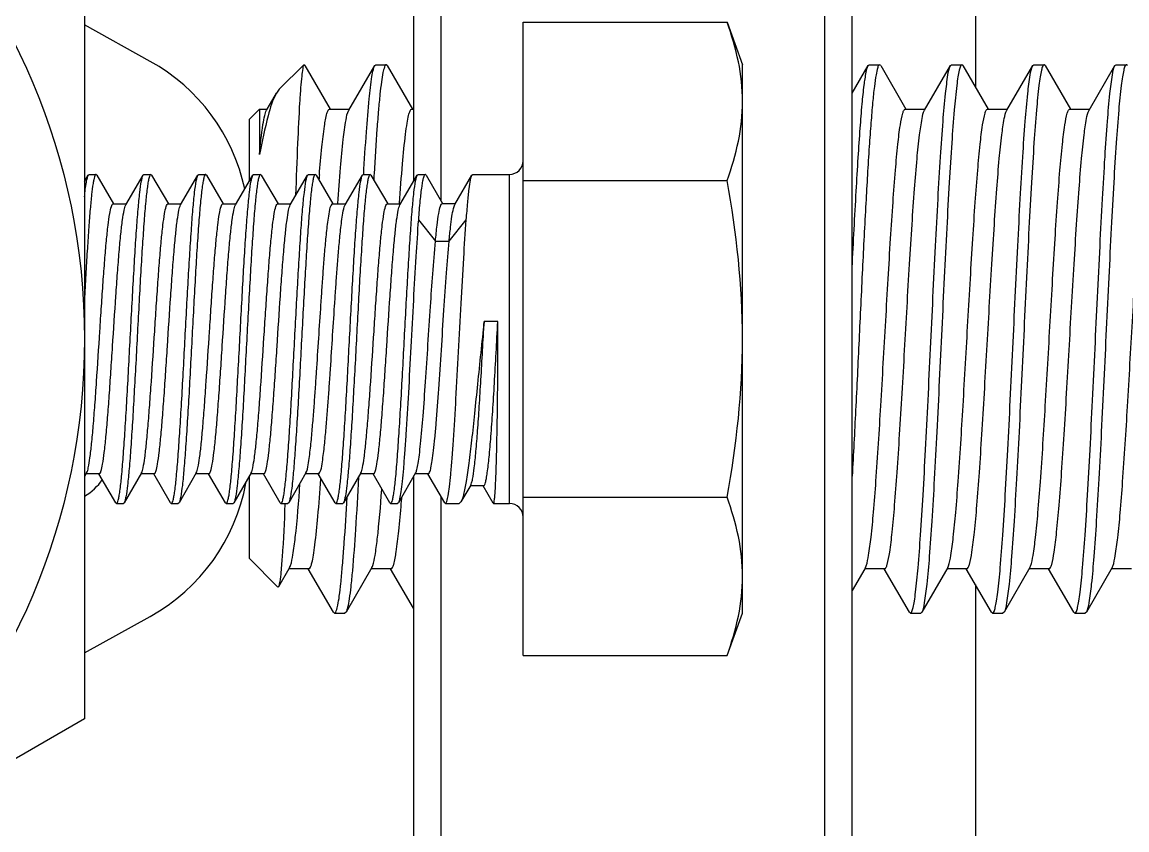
# Model space of a CAD drawing. Extents: x 1031190 to 1725648, y 733081 to 1571294.
# Drawn here: x 1157046 to 1157210.7, y 1227779.8 to 1227900.2 of the extents above; entities that cross this region are included whole.
import ezdxf

# ---------------------------------------------------------------- set-up
doc = ezdxf.new("R2010")
doc.units = 0
doc.header["$LTSCALE"] = 1000
doc.header["$MEASUREMENT"] = 0

msp = doc.modelspace()

# ---------------------------------------------------------------- linework, layer by layer
for p, q in [((1157104.33, 1227992.01), (1157104.33, 1227876.45)), ((1157108.42, 1227951.12), (1157108.42, 1227873.61)), ((1157188.15, 1227946.26), (1157188.15, 1227890.49)), ((1157169.75, 1227769.64), (1157169.75, 1227937.65)), ((1157165.66, 1227770.95), (1157165.66, 1227935.03)), ((1157055.27, 1227909.65), (1157055.27, 1227796.34)), ((1157065.05, 1227894.38), (1157055.27, 1227899.81)), ((1157120.69, 1227900.21), (1157151.09, 1227900.21)), ((1157120.69, 1227805.78), (1157120.69, 1227900.21)), ((1157151.09, 1227900.21), (1157153.4, 1227893.88)), ((1157084.32, 1227890.23), (1157087.98, 1227893.88)), ((1157087.98, 1227893.88), (1157087.95, 1227893.85)), ((1157088.14, 1227893.74), (1157087.98, 1227893.88)), ((1157088.14, 1227893.74), (1157091.9, 1227887.26)), ((1157094.68, 1227887.09), (1157098.55, 1227893.74)), ((1157098.55, 1227893.74), (1157098.71, 1227893.88)), ((1157098.71, 1227893.88), (1157100.24, 1227893.88)), ((1157098.71, 1227893.88), (1157100.24, 1227893.88)), ((1157100.24, 1227893.88), (1157100.22, 1227893.88)), ((1157100.4, 1227893.74), (1157100.24, 1227893.88)), ((1157100.4, 1227893.74), (1157104.16, 1227887.26)), ((1157153.4, 1227812.1), (1157153.4, 1227893.88)), ((1157169.75, 1227889.63), (1157172.14, 1227893.74)), ((1157172.14, 1227893.74), (1157172.3, 1227893.88)), ((1157172.3, 1227893.88), (1157173.84, 1227893.88)), ((1157172.3, 1227893.88), (1157173.84, 1227893.88)), ((1157173.84, 1227893.88), (1157173.82, 1227893.88)), ((1157174, 1227893.74), (1157173.84, 1227893.88)), ((1157174, 1227893.74), (1157177.76, 1227887.26)), ((1157180.54, 1227887.09), (1157184.41, 1227893.74)), ((1157184.41, 1227893.74), (1157184.57, 1227893.88)), ((1157184.57, 1227893.88), (1157186.11, 1227893.88)), ((1157184.57, 1227893.88), (1157186.11, 1227893.88)), ((1157186.11, 1227893.88), (1157186.08, 1227893.88)), ((1157186.27, 1227893.74), (1157186.11, 1227893.88)), ((1157186.27, 1227893.74), (1157190.03, 1227887.26)), ((1157192.81, 1227887.09), (1157196.68, 1227893.74)), ((1157196.68, 1227893.74), (1157196.84, 1227893.88)), ((1157196.84, 1227893.88), (1157198.37, 1227893.88)), ((1157196.84, 1227893.88), (1157198.37, 1227893.88)), ((1157198.37, 1227893.88), (1157198.35, 1227893.88)), ((1157198.53, 1227893.74), (1157198.37, 1227893.88)), ((1157198.53, 1227893.74), (1157202.29, 1227887.26)), ((1157205.07, 1227887.09), (1157208.94, 1227893.74)), ((1157208.94, 1227893.74), (1157209.1, 1227893.88)), ((1157209.1, 1227893.88), (1157210.64, 1227893.88)), ((1157209.1, 1227893.88), (1157210.64, 1227893.88)), ((1157210.64, 1227893.88), (1157210.62, 1227893.88)), ((1157210.8, 1227893.74), (1157210.64, 1227893.88)), ((1157084.32, 1227890.23), (1157083.9, 1227889.65)), ((1157082.5, 1227887.26), (1157083.9, 1227889.65)), ((1157079.8, 1227885.7), (1157081.35, 1227887.26)), ((1157081.35, 1227887.26), (1157082.5, 1227887.26)), ((1157081.35, 1227887.26), (1157081.35, 1227880.48)), ((1157082.41, 1227887.09), (1157082.5, 1227887.26)), ((1157091.8, 1227887.26), (1157094.77, 1227887.26)), ((1157104.07, 1227887.26), (1157104.33, 1227887.26)), ((1157177.66, 1227887.26), (1157180.64, 1227887.26)), ((1157189.93, 1227887.26), (1157192.9, 1227887.26)), ((1157202.2, 1227887.26), (1157205.17, 1227887.26)), ((1157079.8, 1227885.7), (1157079.8, 1227876.45)), ((1157055.27, 1227876.45), (1157055.83, 1227877.42)), ((1157055.83, 1227877.42), (1157055.95, 1227877.52)), ((1157055.95, 1227877.52), (1157056.97, 1227877.52)), ((1157055.95, 1227877.52), (1157056.97, 1227877.52)), ((1157057.09, 1227877.42), (1157056.97, 1227877.52)), ((1157057.09, 1227877.42), (1157059.6, 1227873.11)), ((1157061.42, 1227872.98), (1157064.01, 1227877.42)), ((1157064.01, 1227877.42), (1157064.13, 1227877.52)), ((1157064.13, 1227877.52), (1157065.15, 1227877.52)), ((1157064.13, 1227877.52), (1157065.15, 1227877.52)), ((1157065.27, 1227877.42), (1157065.15, 1227877.52)), ((1157065.27, 1227877.42), (1157067.77, 1227873.11)), ((1157069.6, 1227872.98), (1157072.19, 1227877.42)), ((1157072.19, 1227877.42), (1157072.31, 1227877.52)), ((1157072.31, 1227877.52), (1157073.33, 1227877.52)), ((1157072.31, 1227877.52), (1157073.33, 1227877.52)), ((1157073.35, 1227877.52), (1157073.33, 1227877.52)), ((1157073.45, 1227877.42), (1157073.35, 1227877.52)), ((1157073.45, 1227877.42), (1157075.95, 1227873.11)), ((1157077.78, 1227872.98), (1157080.36, 1227877.42)), ((1157080.36, 1227877.42), (1157080.48, 1227877.52)), ((1157080.48, 1227877.52), (1157081.51, 1227877.52)), ((1157080.48, 1227877.52), (1157081.51, 1227877.52)), ((1157081.63, 1227877.42), (1157081.51, 1227877.52)), ((1157081.63, 1227877.42), (1157084.13, 1227873.11)), ((1157085.96, 1227872.98), (1157088.54, 1227877.42)), ((1157088.54, 1227877.42), (1157088.66, 1227877.52)), ((1157088.66, 1227877.52), (1157089.68, 1227877.52)), ((1157088.66, 1227877.52), (1157089.68, 1227877.52)), ((1157089.8, 1227877.42), (1157089.68, 1227877.52)), ((1157089.8, 1227877.42), (1157092.31, 1227873.11)), ((1157094.13, 1227872.98), (1157096.72, 1227877.42)), ((1157096.72, 1227877.42), (1157096.84, 1227877.52)), ((1157096.84, 1227877.52), (1157097.86, 1227877.52)), ((1157096.84, 1227877.52), (1157097.86, 1227877.52)), ((1157097.98, 1227877.42), (1157097.86, 1227877.52)), ((1157097.98, 1227877.42), (1157100.48, 1227873.11)), ((1157098.43, 1227877.41), (1157098.39, 1227876.77)), ((1157098.44, 1227877.59), (1157098.43, 1227877.41)), ((1157102.31, 1227872.98), (1157104.9, 1227877.42)), ((1157104.9, 1227877.42), (1157105.02, 1227877.52)), ((1157105.02, 1227877.52), (1157106.07, 1227877.52)), ((1157105.02, 1227877.52), (1157106.07, 1227877.52)), ((1157106.21, 1227877.4), (1157106.07, 1227877.52)), ((1157106.21, 1227877.4), (1157108.67, 1227873.17)), ((1157110.5, 1227873.04), (1157113.05, 1227877.43)), ((1157113.05, 1227877.43), (1157113.16, 1227877.52)), ((1157113.16, 1227877.52), (1157118.64, 1227877.52)), ((1157113.16, 1227877.52), (1157118.64, 1227877.52)), ((1157118.64, 1227828.46), (1157118.64, 1227877.52)), ((1157120.69, 1227876.6), (1157151.09, 1227876.6)), ((1157059.52, 1227873.11), (1157061.5, 1227873.11)), ((1157067.7, 1227873.11), (1157069.67, 1227873.11)), ((1157075.88, 1227873.11), (1157077.85, 1227873.11)), ((1157084.06, 1227873.11), (1157086.03, 1227873.11)), ((1157092.23, 1227873.11), (1157094.21, 1227873.11)), ((1157100.41, 1227873.11), (1157102.38, 1227873.11)), ((1157102.22, 1227873.08), (1157102.23, 1227873.22)), ((1157108.6, 1227873.17), (1157110.57, 1227873.17)), ((1157105.05, 1227870.77), (1157107.6, 1227867.57)), ((1157109.64, 1227867.57), (1157112.2, 1227870.77)), ((1157107.6, 1227867.57), (1157109.64, 1227867.57)), ((1157116.9, 1227855.59), (1157114.86, 1227855.59)), ((1157055.58, 1227833), (1157055.27, 1227832.46)), ((1157057.48, 1227832.88), (1157055.51, 1227832.88)), ((1157059.92, 1227828.56), (1157057.41, 1227832.88)), ((1157063.76, 1227833), (1157061.18, 1227828.56)), ((1157065.66, 1227832.88), (1157063.69, 1227832.88)), ((1157068.1, 1227828.56), (1157065.58, 1227832.88)), ((1157071.94, 1227833), (1157069.36, 1227828.56)), ((1157073.83, 1227832.88), (1157071.86, 1227832.88)), ((1157076.28, 1227828.56), (1157073.76, 1227832.88)), ((1157080.11, 1227833), (1157077.54, 1227828.56)), ((1157079.8, 1227832.46), (1157079.8, 1227820.28)), ((1157082.01, 1227832.88), (1157080.04, 1227832.88)), ((1157084.45, 1227828.56), (1157081.94, 1227832.88)), ((1157088.29, 1227833), (1157085.72, 1227828.56)), ((1157090.19, 1227832.88), (1157088.22, 1227832.88)), ((1157092.63, 1227828.56), (1157090.12, 1227832.88)), ((1157096.47, 1227833), (1157093.89, 1227828.56)), ((1157098.37, 1227832.88), (1157096.4, 1227832.88)), ((1157100.81, 1227828.56), (1157098.29, 1227832.88)), ((1157104.65, 1227833), (1157102.07, 1227828.56)), ((1157104.33, 1227832.46), (1157104.33, 1227713.97)), ((1157106.54, 1227832.88), (1157104.57, 1227832.88)), ((1157108.99, 1227828.56), (1157106.47, 1227832.88)), ((1157112.87, 1227831.2), (1157111.41, 1227828.68)), ((1157114.78, 1227831.08), (1157112.81, 1227831.08)), ((1157116.22, 1227828.49), (1157114.72, 1227831.08)), ((1157094.39, 1227828.53), (1157094.44, 1227829.46)), ((1157108.42, 1227829.53), (1157108.42, 1227709.89)), ((1157120.69, 1227829.39), (1157151.09, 1227829.39)), ((1157059.92, 1227828.56), (1157060.04, 1227828.46)), ((1157060.04, 1227828.46), (1157061.06, 1227828.46)), ((1157060.04, 1227828.46), (1157061.06, 1227828.46)), ((1157061.18, 1227828.56), (1157061.06, 1227828.46)), ((1157068.1, 1227828.56), (1157068.22, 1227828.46)), ((1157068.22, 1227828.46), (1157069.24, 1227828.46)), ((1157068.22, 1227828.46), (1157069.24, 1227828.46)), ((1157069.36, 1227828.56), (1157069.24, 1227828.46)), ((1157076.28, 1227828.56), (1157076.39, 1227828.46)), ((1157076.39, 1227828.46), (1157077.42, 1227828.46)), ((1157076.39, 1227828.46), (1157077.42, 1227828.46)), ((1157077.54, 1227828.56), (1157077.42, 1227828.46)), ((1157084.45, 1227828.56), (1157084.57, 1227828.46)), ((1157084.57, 1227828.46), (1157085.6, 1227828.46)), ((1157084.57, 1227828.46), (1157085.6, 1227828.46)), ((1157085.16, 1227828.38), (1157085.16, 1227828.33)), ((1157085.72, 1227828.56), (1157085.6, 1227828.46)), ((1157092.63, 1227828.56), (1157092.75, 1227828.46)), ((1157092.75, 1227828.46), (1157093.77, 1227828.46)), ((1157092.75, 1227828.46), (1157093.77, 1227828.46)), ((1157093.89, 1227828.56), (1157093.77, 1227828.46)), ((1157094.38, 1227828.49), (1157094.39, 1227828.53)), ((1157100.81, 1227828.56), (1157100.93, 1227828.46)), ((1157100.93, 1227828.46), (1157101.95, 1227828.46)), ((1157100.93, 1227828.46), (1157101.95, 1227828.46)), ((1157102.07, 1227828.56), (1157101.95, 1227828.46)), ((1157108.99, 1227828.56), (1157109.1, 1227828.46)), ((1157109.1, 1227828.46), (1157111.15, 1227828.46)), ((1157109.1, 1227828.46), (1157111.15, 1227828.46)), ((1157111.41, 1227828.68), (1157111.15, 1227828.46)), ((1157116.22, 1227828.49), (1157116.26, 1227828.46)), ((1157116.26, 1227828.46), (1157118.64, 1227828.46)), ((1157116.26, 1227828.46), (1157118.64, 1227828.46)), ((1157079.8, 1227820.28), (1157084.09, 1227815.99)), ((1157171.72, 1227818.89), (1157171.84, 1227819.15)), ((1157183.99, 1227818.89), (1157184.1, 1227819.14)), ((1157196.26, 1227818.89), (1157196.36, 1227819.13)), ((1157208.52, 1227818.89), (1157208.63, 1227819.12)), ((1157085.76, 1227818.73), (1157084.2, 1227816.03)), ((1157085.86, 1227818.89), (1157085.76, 1227818.73)), ((1157088.73, 1227818.73), (1157085.76, 1227818.73)), ((1157092.41, 1227812.24), (1157088.64, 1227818.73)), ((1157098.13, 1227818.89), (1157094.27, 1227812.24)), ((1157101, 1227818.73), (1157098.03, 1227818.73)), ((1157104.33, 1227812.84), (1157100.9, 1227818.73)), ((1157171.63, 1227818.73), (1157169.75, 1227815.49)), ((1157171.72, 1227818.89), (1157171.63, 1227818.73)), ((1157174.6, 1227818.73), (1157171.63, 1227818.73)), ((1157178.28, 1227812.24), (1157174.5, 1227818.73)), ((1157183.99, 1227818.89), (1157180.13, 1227812.24)), ((1157186.86, 1227818.73), (1157183.89, 1227818.73)), ((1157190.54, 1227812.24), (1157186.77, 1227818.73)), ((1157196.26, 1227818.89), (1157192.4, 1227812.24)), ((1157199.13, 1227818.73), (1157196.16, 1227818.73)), ((1157202.81, 1227812.24), (1157199.03, 1227818.73)), ((1157208.52, 1227818.89), (1157204.67, 1227812.24)), ((1157211.4, 1227818.73), (1157208.43, 1227818.73)), ((1157084.2, 1227816.03), (1157084.09, 1227815.99)), ((1157188.15, 1227816.35), (1157188.15, 1227759.73)), ((1157055.27, 1227806.18), (1157065.05, 1227811.6)), ((1157092.41, 1227812.24), (1157092.57, 1227812.1)), ((1157092.57, 1227812.1), (1157092.6, 1227812.11)), ((1157092.57, 1227812.1), (1157094.11, 1227812.1)), ((1157092.57, 1227812.1), (1157094.11, 1227812.1)), ((1157094.27, 1227812.24), (1157094.11, 1227812.1)), ((1157151.09, 1227805.78), (1157153.4, 1227812.1)), ((1157178.28, 1227812.24), (1157178.44, 1227812.1)), ((1157178.44, 1227812.1), (1157178.46, 1227812.11)), ((1157178.44, 1227812.1), (1157179.97, 1227812.1)), ((1157178.44, 1227812.1), (1157179.97, 1227812.1)), ((1157180.13, 1227812.24), (1157179.97, 1227812.1)), ((1157190.54, 1227812.24), (1157190.7, 1227812.1)), ((1157190.7, 1227812.1), (1157190.73, 1227812.11)), ((1157190.7, 1227812.1), (1157192.24, 1227812.1)), ((1157190.7, 1227812.1), (1157192.24, 1227812.1)), ((1157192.4, 1227812.24), (1157192.24, 1227812.1)), ((1157202.81, 1227812.24), (1157202.97, 1227812.1)), ((1157202.97, 1227812.1), (1157202.99, 1227812.11)), ((1157202.97, 1227812.1), (1157204.51, 1227812.1)), ((1157202.97, 1227812.1), (1157204.51, 1227812.1)), ((1157204.67, 1227812.24), (1157204.51, 1227812.1)), ((1157120.69, 1227805.78), (1157151.09, 1227805.78)), ((1157055.27, 1227796.34), (1156957.13, 1227739.68))]:
    msp.add_line(p, q)
msp.add_circle((1156957.13, 1227852.99), 98.13)
for centre, radius, start, end in [((1157051.18, 1227869.35), 28.62, 12.1061, 61), ((1157118.64, 1227879.57), 2.04, 270, 0), ((1157056.97, 1227877.45), 0.0699, 90.0399, 101.0259), ((1157065.15, 1227877.45), 0.0699, 90.0397, 101.0109), ((1157081.51, 1227877.45), 0.0699, 90.0397, 101.0086), ((1157089.68, 1227877.45), 0.0699, 90.0406, 101.0887), ((1157399.16, 1227852.33), 309.89, 175.3494, 175.4873), ((1157097.86, 1227877.45), 0.0699, 90.0396, 100.9957), ((1157106.07, 1227877.45), 0.0791, 90.0053, 95.8146), ((1157051.18, 1227836.64), 8.18, 300.1102, 325.6732), ((1157051.18, 1227836.64), 28.62, 299, 349.6549), ((1156792.54, 1227853.74), 311, 355.3422, 355.5016), ((1157060.04, 1227828.53), 0.0699, 270.0385, 280.8952), ((1157068.22, 1227828.53), 0.0698, 270.0368, 280.7312), ((1157076.39, 1227828.53), 0.0699, 270.0386, 280.9011), ((1157084.57, 1227828.53), 0.0698, 270.037, 280.7443), ((1157092.75, 1227828.53), 0.0699, 270.0386, 280.9047), ((1157100.93, 1227828.53), 0.0698, 270.0373, 280.7759), ((1157109.1, 1227828.53), 0.0698, 270.0331, 280.3601), ((1157118.64, 1227826.42), 2.04, 0, 90)]:
    msp.add_arc(centre, radius, start, end)
for points, knots in [([(1157153.4, 1227888.4), (1157153.4, 1227890.39), (1157152.95, 1227894.42), (1157151.79, 1227898.29), (1157151.09, 1227900.21)], [0, 0, 0, 0, 0.493589, 1, 1, 1, 1]), ([(1157087.95, 1227893.85), (1157087.85, 1227893.69), (1157087.78, 1227893.11), (1157087.62, 1227891.99), (1157087.48, 1227890.29), (1157087.26, 1227886.96), (1157087.01, 1227881.6), (1157086.83, 1227877), (1157086.74, 1227874.41)], [0, 0, 0, 0, 0.028803, 0.087347, 0.175234, 0.291375, 0.601546, 1, 1, 1, 1]), ([(1157096.9, 1227877.54), (1157097.02, 1227879.64), (1157097.26, 1227883.4), (1157097.66, 1227888.26), (1157097.98, 1227891.38), (1157098.3, 1227893.02), (1157098.44, 1227893.56), (1157098.55, 1227893.74)], [0, 0, 0, 0, 0.387493, 0.691197, 0.897942, 0.962227, 1, 1, 1, 1]), ([(1157100.22, 1227893.88), (1157100.09, 1227893.85), (1157099.93, 1227893.36), (1157099.73, 1227892.57), (1157099.52, 1227891.17), (1157099.3, 1227889.32), (1157099.09, 1227886.98), (1157098.77, 1227883.02), (1157098.57, 1227879.84), (1157098.44, 1227877.59)], [0, 0, 0, 0, 0.023735, 0.077097, 0.161261, 0.275517, 0.41849, 0.588403, 1, 1, 1, 1]), ([(1157173.82, 1227893.88), (1157173.66, 1227893.84), (1157173.49, 1227893.2), (1157173.25, 1227892.21), (1157173.02, 1227890.39), (1157172.77, 1227888.03), (1157172.53, 1227885.05), (1157172.17, 1227880.05), (1157171.75, 1227872.77), (1157171.26, 1227863.16), (1157170.77, 1227852.87), (1157170.28, 1227842.58), (1157169.93, 1227835.81), (1157169.75, 1227832.54)], [0, 0, 0, 0, 0.007805, 0.026033, 0.05491, 0.094055, 0.142842, 0.200464, 0.338231, 0.498126, 0.669393, 0.840521, 1, 1, 1, 1]), ([(1157169.75, 1227863.62), (1157169.94, 1227867.43), (1157170.22, 1227872.9), (1157170.63, 1227879.82), (1157170.92, 1227884.15), (1157171.21, 1227887.75), (1157171.48, 1227890.55), (1157171.78, 1227892.44), (1157171.97, 1227893.44), (1157172.14, 1227893.74)], [0, 0, 0, 0, 0.377827, 0.543307, 0.687889, 0.808224, 0.901551, 0.96582, 1, 1, 1, 1]), ([(1157178.46, 1227812.11), (1157178.56, 1227812.13), (1157178.71, 1227812.46), (1157178.87, 1227813.03), (1157179.05, 1227814.02), (1157179.31, 1227815.98), (1157179.63, 1227819.27), (1157179.98, 1227824.08), (1157180.34, 1227829.95), (1157180.71, 1227836.65), (1157181.07, 1227843.94), (1157181.56, 1227854.07), (1157182.03, 1227864.09), (1157182.53, 1227873.62), (1157182.89, 1227879.83), (1157183.26, 1227885.06), (1157183.58, 1227889.15), (1157183.97, 1227891.88), (1157184.17, 1227893.33), (1157184.41, 1227893.74)], [0, 0, 0, 0, 0.003605, 0.011246, 0.023192, 0.039401, 0.084083, 0.143772, 0.216343, 0.299189, 0.389323, 0.483494, 0.670333, 0.756261, 0.832983, 0.897738, 0.948215, 0.982645, 1, 1, 1, 1]), ([(1157186.08, 1227893.88), (1157185.99, 1227893.85), (1157185.84, 1227893.52), (1157185.68, 1227892.95), (1157185.5, 1227891.97), (1157185.23, 1227890.01), (1157184.92, 1227886.72), (1157184.56, 1227881.9), (1157184.2, 1227876.03), (1157183.84, 1227869.33), (1157183.47, 1227862.04), (1157182.99, 1227851.92), (1157182.51, 1227841.9), (1157182.01, 1227832.37), (1157181.66, 1227826.16), (1157181.29, 1227820.93), (1157180.96, 1227816.84), (1157180.57, 1227814.1), (1157180.37, 1227812.65), (1157180.13, 1227812.24)], [0, 0, 0, 0, 0.00361, 0.011255, 0.023204, 0.039415, 0.084097, 0.143782, 0.216343, 0.299177, 0.389297, 0.483455, 0.670273, 0.756196, 0.832918, 0.89768, 0.94817, 0.98262, 1, 1, 1, 1]), ([(1157190.73, 1227812.11), (1157190.82, 1227812.13), (1157190.97, 1227812.46), (1157191.13, 1227813.03), (1157191.31, 1227814.02), (1157191.58, 1227815.98), (1157191.89, 1227819.27), (1157192.25, 1227824.09), (1157192.61, 1227829.95), (1157192.97, 1227836.65), (1157193.34, 1227843.95), (1157193.82, 1227854.08), (1157194.3, 1227864.09), (1157194.8, 1227873.63), (1157195.16, 1227879.83), (1157195.52, 1227885.06), (1157195.85, 1227889.15), (1157196.24, 1227891.88), (1157196.44, 1227893.33), (1157196.68, 1227893.74)], [0, 0, 0, 0, 0.003608, 0.011251, 0.0232, 0.039412, 0.0841, 0.143792, 0.216367, 0.299219, 0.389358, 0.48353, 0.670361, 0.756278, 0.832994, 0.897746, 0.94822, 0.982647, 1, 1, 1, 1]), ([(1157198.35, 1227893.88), (1157198.25, 1227893.85), (1157198.1, 1227893.52), (1157197.94, 1227892.95), (1157197.76, 1227891.97), (1157197.5, 1227890.01), (1157197.18, 1227886.72), (1157196.83, 1227881.9), (1157196.47, 1227876.03), (1157196.1, 1227869.33), (1157195.74, 1227862.04), (1157195.25, 1227851.91), (1157194.78, 1227841.9), (1157194.28, 1227832.36), (1157193.92, 1227826.16), (1157193.55, 1227820.93), (1157193.23, 1227816.84), (1157192.84, 1227814.1), (1157192.64, 1227812.65), (1157192.4, 1227812.24)], [0, 0, 0, 0, 0.00361, 0.011257, 0.023207, 0.03942, 0.084107, 0.143795, 0.216358, 0.299194, 0.38932, 0.48348, 0.67029, 0.756208, 0.832927, 0.897686, 0.948174, 0.982621, 1, 1, 1, 1]), ([(1157202.99, 1227812.11), (1157203.09, 1227812.13), (1157203.24, 1227812.46), (1157203.4, 1227813.03), (1157203.58, 1227814.02), (1157203.84, 1227815.98), (1157204.16, 1227819.27), (1157204.51, 1227824.08), (1157204.88, 1227829.95), (1157205.24, 1227836.65), (1157205.6, 1227843.94), (1157206.09, 1227854.07), (1157206.56, 1227864.09), (1157207.06, 1227873.62), (1157207.42, 1227879.83), (1157207.79, 1227885.06), (1157208.11, 1227889.15), (1157208.5, 1227891.88), (1157208.7, 1227893.33), (1157208.94, 1227893.74)], [0, 0, 0, 0, 0.003605, 0.011246, 0.023191, 0.0394, 0.084081, 0.143769, 0.21634, 0.299187, 0.389322, 0.483492, 0.670333, 0.756258, 0.832977, 0.897734, 0.948214, 0.982646, 1, 1, 1, 1]), ([(1157210.62, 1227893.88), (1157210.52, 1227893.85), (1157210.37, 1227893.52), (1157210.21, 1227892.95), (1157210.03, 1227891.97), (1157209.76, 1227890.01), (1157209.45, 1227886.72), (1157209.09, 1227881.9), (1157208.73, 1227876.03), (1157208.37, 1227869.33), (1157208.01, 1227862.04), (1157207.52, 1227851.91), (1157207.05, 1227841.9), (1157206.55, 1227832.37), (1157206.19, 1227826.16), (1157205.82, 1227820.93), (1157205.49, 1227816.84), (1157205.11, 1227814.1), (1157204.9, 1227812.65), (1157204.67, 1227812.24)], [0, 0, 0, 0, 0.003609, 0.011254, 0.023203, 0.039414, 0.084098, 0.143785, 0.216348, 0.299182, 0.389306, 0.483467, 0.670283, 0.7562, 0.83292, 0.897683, 0.948173, 0.982621, 1, 1, 1, 1]), ([(1157083.9, 1227889.65), (1157083.29, 1227888.61), (1157082.4, 1227885.51), (1157081.72, 1227882.42), (1157081.35, 1227880.48)], [0, 0, 0, 0, 0.378609, 1, 1, 1, 1]), ([(1157151.09, 1227876.6), (1157151.79, 1227878.51), (1157152.95, 1227882.38), (1157153.4, 1227886.42), (1157153.4, 1227888.4)], [0, 0, 0, 0, 0.506411, 1, 1, 1, 1]), ([(1157081.35, 1227880.48), (1157081.49, 1227881.97), (1157081.68, 1227883.94), (1157082.09, 1227886.13), (1157082.27, 1227886.86), (1157082.41, 1227887.09)], [0, 0, 0, 0, 0.670781, 0.879418, 1, 1, 1, 1]), ([(1157090.29, 1227877.45), (1157090.4, 1227878.84), (1157090.62, 1227881.27), (1157090.96, 1227884.31), (1157091.29, 1227886.19), (1157091.54, 1227887), (1157091.72, 1227887.26), (1157091.8, 1227887.26)], [0, 0, 0, 0, 0.418103, 0.729509, 0.923457, 0.975156, 1, 1, 1, 1]), ([(1157093.03, 1227873.2), (1157093.16, 1227874.98), (1157093.4, 1227878.16), (1157093.77, 1227882.33), (1157094.19, 1227885.15), (1157094.42, 1227886.66), (1157094.68, 1227887.09)], [0, 0, 0, 0, 0.381891, 0.683609, 0.892235, 1, 1, 1, 1]), ([(1157102.23, 1227873.22), (1157102.37, 1227875.18), (1157102.63, 1227878.62), (1157103.02, 1227882.61), (1157103.34, 1227885), (1157103.57, 1227886.2), (1157103.74, 1227886.86), (1157103.96, 1227887.26), (1157104.07, 1227887.26)], [0, 0, 0, 0, 0.413981, 0.72778, 0.84167, 0.924911, 0.976907, 1, 1, 1, 1]), ([(1157171.84, 1227819.15), (1157172.02, 1227819.66), (1157172.27, 1227821.09), (1157172.62, 1227823.76), (1157172.97, 1227827.45), (1157173.47, 1227833.98), (1157174.06, 1227843.49), (1157174.63, 1227853.56), (1157175.11, 1227861.86), (1157175.46, 1227867.77), (1157175.82, 1227873.17), (1157176.17, 1227877.86), (1157176.52, 1227881.7), (1157176.85, 1227884.53), (1157177.17, 1227886.27), (1157177.41, 1227887.03), (1157177.59, 1227887.26), (1157177.66, 1227887.26)], [0, 0, 0, 0, 0.023657, 0.063412, 0.118049, 0.185727, 0.350546, 0.535324, 0.627293, 0.714724, 0.794598, 0.864159, 0.92102, 0.963257, 0.989538, 0.996565, 1, 1, 1, 1]), ([(1157174.6, 1227818.73), (1157174.68, 1227818.73), (1157174.86, 1227818.97), (1157175.1, 1227819.76), (1157175.43, 1227821.57), (1157175.76, 1227824.49), (1157176.12, 1227828.48), (1157176.48, 1227833.33), (1157176.84, 1227838.9), (1157177.21, 1227844.97), (1157177.69, 1227853.44), (1157178.16, 1227861.84), (1157178.66, 1227869.86), (1157179.02, 1227875.11), (1157179.39, 1227879.55), (1157179.72, 1227883.06), (1157180.09, 1227885.45), (1157180.32, 1227886.72), (1157180.54, 1227887.09)], [0, 0, 0, 0, 0.003516, 0.010771, 0.037949, 0.081609, 0.140308, 0.211978, 0.294061, 0.383613, 0.477416, 0.664254, 0.750572, 0.827952, 0.893624, 0.945254, 0.981055, 1, 1, 1, 1]), ([(1157184.1, 1227819.14), (1157184.29, 1227819.64), (1157184.54, 1227821.07), (1157184.89, 1227823.73), (1157185.23, 1227827.42), (1157185.74, 1227833.95), (1157186.32, 1227843.46), (1157186.89, 1227853.53), (1157187.37, 1227861.83), (1157187.73, 1227867.75), (1157188.08, 1227873.15), (1157188.44, 1227877.85), (1157188.79, 1227881.7), (1157189.12, 1227884.52), (1157189.44, 1227886.27), (1157189.68, 1227887.03), (1157189.85, 1227887.26), (1157189.93, 1227887.26)], [0, 0, 0, 0, 0.023519, 0.06316, 0.117709, 0.18533, 0.350118, 0.534956, 0.626978, 0.714471, 0.794408, 0.86403, 0.920944, 0.963223, 0.989529, 0.996563, 1, 1, 1, 1]), ([(1157186.86, 1227818.73), (1157186.94, 1227818.73), (1157187.12, 1227818.97), (1157187.37, 1227819.76), (1157187.69, 1227821.57), (1157188.03, 1227824.49), (1157188.39, 1227828.48), (1157188.75, 1227833.33), (1157189.11, 1227838.9), (1157189.47, 1227844.97), (1157189.96, 1227853.44), (1157190.43, 1227861.84), (1157190.93, 1227869.86), (1157191.29, 1227875.11), (1157191.65, 1227879.55), (1157191.99, 1227883.06), (1157192.36, 1227885.45), (1157192.59, 1227886.72), (1157192.81, 1227887.09)], [0, 0, 0, 0, 0.003516, 0.010771, 0.037949, 0.081609, 0.140308, 0.211978, 0.294061, 0.383613, 0.477416, 0.664254, 0.750572, 0.827952, 0.893624, 0.945254, 0.981055, 1, 1, 1, 1]), ([(1157196.36, 1227819.13), (1157196.55, 1227819.63), (1157196.8, 1227821.06), (1157197.15, 1227823.71), (1157197.49, 1227827.38), (1157198, 1227833.91), (1157198.59, 1227843.43), (1157199.16, 1227853.5), (1157199.64, 1227861.81), (1157199.99, 1227867.73), (1157200.35, 1227873.14), (1157200.7, 1227877.84), (1157201.06, 1227881.69), (1157201.38, 1227884.52), (1157201.7, 1227886.26), (1157201.94, 1227887.03), (1157202.12, 1227887.26), (1157202.2, 1227887.26)], [0, 0, 0, 0, 0.023381, 0.062907, 0.11737, 0.184933, 0.349689, 0.534588, 0.626663, 0.714217, 0.794218, 0.863901, 0.920868, 0.963188, 0.98952, 0.996561, 1, 1, 1, 1]), ([(1157199.13, 1227818.73), (1157199.21, 1227818.73), (1157199.39, 1227818.97), (1157199.63, 1227819.76), (1157199.96, 1227821.57), (1157200.29, 1227824.49), (1157200.65, 1227828.48), (1157201.01, 1227833.33), (1157201.37, 1227838.9), (1157201.74, 1227844.97), (1157202.22, 1227853.44), (1157202.7, 1227861.84), (1157203.2, 1227869.86), (1157203.56, 1227875.11), (1157203.92, 1227879.55), (1157204.26, 1227883.06), (1157204.63, 1227885.45), (1157204.85, 1227886.72), (1157205.07, 1227887.09)], [0, 0, 0, 0, 0.003516, 0.010771, 0.037949, 0.081609, 0.140308, 0.211978, 0.294061, 0.383613, 0.477416, 0.664254, 0.750571, 0.827952, 0.893624, 0.945254, 0.981055, 1, 1, 1, 1]), ([(1157208.63, 1227819.12), (1157208.81, 1227819.62), (1157209.06, 1227821.04), (1157209.42, 1227823.68), (1157209.76, 1227827.35), (1157210.26, 1227833.88), (1157210.85, 1227843.39), (1157211.42, 1227853.47), (1157211.9, 1227861.78), (1157212.26, 1227867.71), (1157212.61, 1227873.12), (1157212.97, 1227877.83), (1157213.32, 1227881.69), (1157213.65, 1227884.52), (1157213.97, 1227886.26), (1157214.21, 1227887.03), (1157214.38, 1227887.26), (1157214.46, 1227887.26)], [0, 0, 0, 0, 0.023243, 0.062653, 0.117029, 0.184534, 0.349259, 0.534218, 0.626347, 0.713963, 0.794028, 0.863772, 0.920792, 0.963153, 0.989511, 0.996558, 1, 1, 1, 1]), ([(1157056.96, 1227877.52), (1157056.91, 1227877.51), (1157056.82, 1227877.38), (1157056.73, 1227877.11), (1157056.63, 1227876.68), (1157056.48, 1227875.81), (1157056.3, 1227874.35), (1157056.09, 1227872.18), (1157055.89, 1227869.5), (1157055.68, 1227866.38), (1157055.47, 1227862.92), (1157055.33, 1227860.49), (1157055.27, 1227859.24)], [0, 0, 0, 0, 0.007976, 0.023399, 0.047119, 0.079188, 0.167777, 0.287121, 0.434165, 0.605074, 0.795358, 1, 1, 1, 1]), ([(1157055.27, 1227874.2), (1157055.34, 1227874.93), (1157055.45, 1227875.88), (1157055.66, 1227876.95), (1157055.76, 1227877.3), (1157055.83, 1227877.42)], [0, 0, 0, 0, 0.664814, 0.874197, 1, 1, 1, 1]), ([(1157060.05, 1227828.46), (1157060.11, 1227828.47), (1157060.22, 1227828.66), (1157060.32, 1227829.01), (1157060.44, 1227829.59), (1157060.62, 1227830.76), (1157060.83, 1227832.72), (1157061.06, 1227835.59), (1157061.3, 1227839.09), (1157061.55, 1227843.09), (1157061.79, 1227847.45), (1157062.03, 1227852.01), (1157062.27, 1227856.6), (1157062.52, 1227861.06), (1157062.76, 1227865.23), (1157063, 1227868.97), (1157063.24, 1227872.12), (1157063.47, 1227874.59), (1157063.68, 1227876.18), (1157063.86, 1227877.03), (1157063.95, 1227877.32), (1157064.01, 1227877.42)], [0, 0, 0, 0, 0.003708, 0.011331, 0.023205, 0.039308, 0.083699, 0.143025, 0.215195, 0.297631, 0.387378, 0.481219, 0.575789, 0.667691, 0.753629, 0.830521, 0.895618, 0.946611, 0.981731, 0.992985, 1, 1, 1, 1]), ([(1157065.14, 1227877.52), (1157065.08, 1227877.51), (1157064.97, 1227877.32), (1157064.87, 1227876.98), (1157064.75, 1227876.39), (1157064.57, 1227875.23), (1157064.36, 1227873.27), (1157064.13, 1227870.39), (1157063.89, 1227866.89), (1157063.64, 1227862.89), (1157063.4, 1227858.53), (1157063.16, 1227853.98), (1157062.92, 1227849.39), (1157062.67, 1227844.93), (1157062.43, 1227840.75), (1157062.19, 1227837.02), (1157061.95, 1227833.86), (1157061.72, 1227831.4), (1157061.52, 1227829.81), (1157061.33, 1227828.95), (1157061.24, 1227828.66), (1157061.18, 1227828.56)], [0, 0, 0, 0, 0.003711, 0.011337, 0.023212, 0.039315, 0.083701, 0.143019, 0.215177, 0.2976, 0.387333, 0.481165, 0.575727, 0.667621, 0.753554, 0.830449, 0.895556, 0.946563, 0.981704, 0.992971, 1, 1, 1, 1]), ([(1157068.23, 1227828.46), (1157068.29, 1227828.47), (1157068.4, 1227828.66), (1157068.5, 1227829.01), (1157068.62, 1227829.59), (1157068.8, 1227830.76), (1157069.01, 1227832.72), (1157069.24, 1227835.59), (1157069.48, 1227839.09), (1157069.72, 1227843.09), (1157069.97, 1227847.45), (1157070.21, 1227852.01), (1157070.45, 1227856.6), (1157070.69, 1227861.06), (1157070.94, 1227865.23), (1157071.18, 1227868.96), (1157071.41, 1227872.12), (1157071.65, 1227874.59), (1157071.85, 1227876.18), (1157072.04, 1227877.03), (1157072.13, 1227877.32), (1157072.19, 1227877.42)], [0, 0, 0, 0, 0.003703, 0.01132, 0.023187, 0.039284, 0.083664, 0.142983, 0.215146, 0.297577, 0.387325, 0.481173, 0.575752, 0.667661, 0.753607, 0.830509, 0.895614, 0.946609, 0.98173, 0.992984, 1, 1, 1, 1]), ([(1157073.33, 1227877.52), (1157073.27, 1227877.52), (1157073.15, 1227877.35), (1157073.06, 1227877.02), (1157072.94, 1227876.46), (1157072.76, 1227875.31), (1157072.55, 1227873.37), (1157072.31, 1227870.52), (1157072.07, 1227867.03), (1157071.83, 1227863.03), (1157071.59, 1227858.67), (1157071.34, 1227854.1), (1157071.1, 1227849.5), (1157070.86, 1227845.01), (1157070.61, 1227840.82), (1157070.37, 1227837.07), (1157070.13, 1227833.9), (1157069.9, 1227831.41), (1157069.69, 1227829.81), (1157069.51, 1227828.95), (1157069.42, 1227828.66), (1157069.36, 1227828.56)], [0, 0, 0, 0, 0.003386, 0.010605, 0.022094, 0.037845, 0.081651, 0.140562, 0.21249, 0.294853, 0.384679, 0.47873, 0.573605, 0.66588, 0.752224, 0.829521, 0.894986, 0.946281, 0.981617, 0.992941, 1, 1, 1, 1]), ([(1157076.41, 1227828.46), (1157076.47, 1227828.47), (1157076.57, 1227828.66), (1157076.68, 1227829.01), (1157076.8, 1227829.59), (1157076.97, 1227830.76), (1157077.18, 1227832.72), (1157077.42, 1227835.59), (1157077.66, 1227839.09), (1157077.9, 1227843.09), (1157078.14, 1227847.45), (1157078.39, 1227852.01), (1157078.63, 1227856.6), (1157078.87, 1227861.06), (1157079.11, 1227865.23), (1157079.36, 1227868.97), (1157079.59, 1227872.12), (1157079.83, 1227874.59), (1157080.03, 1227876.18), (1157080.22, 1227877.03), (1157080.31, 1227877.32), (1157080.36, 1227877.42)], [0, 0, 0, 0, 0.003708, 0.011332, 0.023206, 0.039309, 0.083701, 0.143026, 0.215196, 0.297631, 0.387378, 0.481219, 0.575788, 0.66769, 0.753628, 0.830521, 0.895618, 0.94661, 0.98173, 0.992985, 1, 1, 1, 1]), ([(1157081.49, 1227877.52), (1157081.43, 1227877.51), (1157081.33, 1227877.32), (1157081.22, 1227876.98), (1157081.1, 1227876.39), (1157080.93, 1227875.23), (1157080.72, 1227873.27), (1157080.48, 1227870.39), (1157080.24, 1227866.89), (1157080, 1227862.89), (1157079.76, 1227858.53), (1157079.51, 1227853.98), (1157079.27, 1227849.39), (1157079.03, 1227844.93), (1157078.79, 1227840.75), (1157078.55, 1227837.02), (1157078.31, 1227833.86), (1157078.07, 1227831.4), (1157077.87, 1227829.81), (1157077.69, 1227828.95), (1157077.6, 1227828.66), (1157077.54, 1227828.56)], [0, 0, 0, 0, 0.003711, 0.011337, 0.023212, 0.039314, 0.0837, 0.143018, 0.215176, 0.297599, 0.387332, 0.481164, 0.575726, 0.667621, 0.753554, 0.830449, 0.895556, 0.946563, 0.981704, 0.992971, 1, 1, 1, 1]), ([(1157084.58, 1227828.46), (1157084.64, 1227828.47), (1157084.75, 1227828.66), (1157084.85, 1227829.01), (1157084.97, 1227829.59), (1157085.15, 1227830.76), (1157085.36, 1227832.72), (1157085.6, 1227835.59), (1157085.84, 1227839.09), (1157086.08, 1227843.09), (1157086.32, 1227847.45), (1157086.56, 1227852.01), (1157086.81, 1227856.6), (1157087.05, 1227861.06), (1157087.29, 1227865.23), (1157087.53, 1227868.96), (1157087.77, 1227872.12), (1157088.01, 1227874.59), (1157088.21, 1227876.18), (1157088.39, 1227877.03), (1157088.48, 1227877.32), (1157088.54, 1227877.42)], [0, 0, 0, 0, 0.003703, 0.011321, 0.023188, 0.039286, 0.083667, 0.142986, 0.21515, 0.297581, 0.387329, 0.481177, 0.575755, 0.667664, 0.753609, 0.83051, 0.895615, 0.94661, 0.98173, 0.992984, 1, 1, 1, 1]), ([(1157089.67, 1227877.52), (1157089.61, 1227877.51), (1157089.5, 1227877.32), (1157089.4, 1227876.98), (1157089.28, 1227876.39), (1157089.1, 1227875.22), (1157088.9, 1227873.26), (1157088.66, 1227870.39), (1157088.42, 1227866.89), (1157088.18, 1227862.89), (1157087.94, 1227858.53), (1157087.69, 1227853.98), (1157087.45, 1227849.39), (1157087.21, 1227844.93), (1157086.96, 1227840.75), (1157086.72, 1227837.02), (1157086.49, 1227833.86), (1157086.25, 1227831.4), (1157086.05, 1227829.81), (1157085.86, 1227828.95), (1157085.77, 1227828.66), (1157085.72, 1227828.56)], [0, 0, 0, 0, 0.003714, 0.011343, 0.023221, 0.039327, 0.08372, 0.14304, 0.215198, 0.297619, 0.387351, 0.481178, 0.575732, 0.667622, 0.753555, 0.83045, 0.895556, 0.946562, 0.981703, 0.992971, 1, 1, 1, 1]), ([(1157092.76, 1227828.46), (1157092.82, 1227828.47), (1157092.93, 1227828.66), (1157093.03, 1227829.01), (1157093.15, 1227829.59), (1157093.33, 1227830.76), (1157093.54, 1227832.72), (1157093.77, 1227835.59), (1157094.01, 1227839.09), (1157094.26, 1227843.09), (1157094.5, 1227847.45), (1157094.74, 1227852.01), (1157094.98, 1227856.6), (1157095.23, 1227861.06), (1157095.47, 1227865.23), (1157095.71, 1227868.97), (1157095.95, 1227872.12), (1157096.18, 1227874.59), (1157096.39, 1227876.18), (1157096.57, 1227877.03), (1157096.66, 1227877.32), (1157096.72, 1227877.42)], [0, 0, 0, 0, 0.003708, 0.011332, 0.023206, 0.03931, 0.083702, 0.143027, 0.215196, 0.297632, 0.387379, 0.481219, 0.575788, 0.66769, 0.753628, 0.830521, 0.895618, 0.946611, 0.98173, 0.992985, 1, 1, 1, 1]), ([(1157097.85, 1227877.52), (1157097.79, 1227877.51), (1157097.68, 1227877.32), (1157097.58, 1227876.98), (1157097.46, 1227876.39), (1157097.28, 1227875.23), (1157097.07, 1227873.27), (1157096.84, 1227870.39), (1157096.6, 1227866.89), (1157096.35, 1227862.89), (1157096.11, 1227858.53), (1157095.87, 1227853.98), (1157095.63, 1227849.39), (1157095.38, 1227844.93), (1157095.14, 1227840.75), (1157094.9, 1227837.02), (1157094.66, 1227833.86), (1157094.43, 1227831.4), (1157094.23, 1227829.81), (1157094.04, 1227828.95), (1157093.95, 1227828.66), (1157093.89, 1227828.56)], [0, 0, 0, 0, 0.003711, 0.011336, 0.02321, 0.039312, 0.083698, 0.143015, 0.215173, 0.297594, 0.387327, 0.481159, 0.575721, 0.667617, 0.753551, 0.830448, 0.895556, 0.946563, 0.981704, 0.992971, 1, 1, 1, 1]), ([(1157100.94, 1227828.46), (1157101, 1227828.47), (1157101.11, 1227828.66), (1157101.21, 1227829.01), (1157101.33, 1227829.59), (1157101.51, 1227830.76), (1157101.72, 1227832.72), (1157101.95, 1227835.59), (1157102.19, 1227839.09), (1157102.43, 1227843.09), (1157102.68, 1227847.45), (1157102.92, 1227852.01), (1157103.16, 1227856.6), (1157103.4, 1227861.06), (1157103.65, 1227865.23), (1157103.89, 1227868.97), (1157104.12, 1227872.12), (1157104.36, 1227874.59), (1157104.56, 1227876.18), (1157104.75, 1227877.03), (1157104.84, 1227877.32), (1157104.9, 1227877.42)], [0, 0, 0, 0, 0.003704, 0.011323, 0.023191, 0.03929, 0.083673, 0.142993, 0.215158, 0.297591, 0.387338, 0.481186, 0.575764, 0.667671, 0.753614, 0.830513, 0.895616, 0.946611, 0.98173, 0.992985, 1, 1, 1, 1]), ([(1157106.07, 1227877.52), (1157106.01, 1227877.52), (1157105.89, 1227877.34), (1157105.78, 1227877.01), (1157105.66, 1227876.44), (1157105.48, 1227875.3), (1157105.26, 1227873.38), (1157105.12, 1227871.72), (1157105.05, 1227870.77)], [0, 0, 0, 0, 0.025999, 0.078741, 0.161216, 0.273457, 0.583864, 1, 1, 1, 1]), ([(1157112.2, 1227870.77), (1157112.27, 1227871.63), (1157112.4, 1227873.16), (1157112.59, 1227875.16), (1157112.8, 1227876.51), (1157112.93, 1227877.22), (1157113.05, 1227877.43)], [0, 0, 0, 0, 0.385426, 0.68535, 0.89169, 1, 1, 1, 1]), ([(1157055.58, 1227833), (1157055.72, 1227833.24), (1157055.88, 1227834.01), (1157056.12, 1227835.45), (1157056.35, 1227837.53), (1157056.59, 1227840.16), (1157056.83, 1227843.25), (1157057.16, 1227847.95), (1157057.47, 1227852.87), (1157057.79, 1227857.82), (1157058.03, 1227861.36), (1157058.28, 1227864.61), (1157058.51, 1227867.43), (1157058.75, 1227869.75), (1157058.98, 1227871.46), (1157059.19, 1227872.51), (1157059.35, 1227872.98), (1157059.47, 1227873.11), (1157059.52, 1227873.11)], [0, 0, 0, 0, 0.020221, 0.057009, 0.109346, 0.175452, 0.253005, 0.33926, 0.525406, 0.618671, 0.707625, 0.789106, 0.860221, 0.918463, 0.961812, 0.988888, 0.996222, 1, 1, 1, 1]), ([(1157057.48, 1227832.88), (1157057.53, 1227832.88), (1157057.65, 1227833.01), (1157057.81, 1227833.48), (1157058.03, 1227834.52), (1157058.25, 1227836.23), (1157058.49, 1227838.55), (1157058.73, 1227841.38), (1157058.97, 1227844.63), (1157059.21, 1227848.17), (1157059.53, 1227853.12), (1157059.85, 1227858.04), (1157060.18, 1227862.74), (1157060.42, 1227865.83), (1157060.66, 1227868.46), (1157060.88, 1227870.54), (1157061.13, 1227871.98), (1157061.29, 1227872.75), (1157061.42, 1227872.98)], [0, 0, 0, 0, 0.003779, 0.011114, 0.038197, 0.081556, 0.139811, 0.210942, 0.292439, 0.381409, 0.474688, 0.660849, 0.747103, 0.824649, 0.89074, 0.943055, 0.979813, 1, 1, 1, 1]), ([(1157063.76, 1227833), (1157063.89, 1227833.24), (1157064.06, 1227834.01), (1157064.3, 1227835.45), (1157064.52, 1227837.53), (1157064.76, 1227840.16), (1157065, 1227843.25), (1157065.33, 1227847.95), (1157065.65, 1227852.87), (1157065.97, 1227857.82), (1157066.21, 1227861.36), (1157066.45, 1227864.61), (1157066.69, 1227867.43), (1157066.93, 1227869.75), (1157067.15, 1227871.46), (1157067.37, 1227872.51), (1157067.53, 1227872.98), (1157067.65, 1227873.11), (1157067.7, 1227873.11)], [0, 0, 0, 0, 0.020221, 0.057009, 0.109346, 0.175452, 0.253005, 0.33926, 0.525406, 0.618671, 0.707625, 0.789106, 0.860221, 0.918463, 0.961812, 0.988889, 0.996222, 1, 1, 1, 1]), ([(1157065.66, 1227832.88), (1157065.71, 1227832.88), (1157065.83, 1227833.01), (1157065.99, 1227833.48), (1157066.21, 1227834.52), (1157066.43, 1227836.23), (1157066.67, 1227838.55), (1157066.91, 1227841.38), (1157067.15, 1227844.63), (1157067.39, 1227848.17), (1157067.71, 1227853.12), (1157068.03, 1227858.04), (1157068.36, 1227862.74), (1157068.6, 1227865.83), (1157068.84, 1227868.46), (1157069.06, 1227870.54), (1157069.3, 1227871.98), (1157069.46, 1227872.75), (1157069.6, 1227872.98)], [0, 0, 0, 0, 0.003779, 0.011114, 0.038196, 0.081556, 0.139811, 0.210942, 0.292439, 0.38141, 0.474688, 0.660849, 0.747103, 0.824649, 0.89074, 0.943055, 0.979813, 1, 1, 1, 1]), ([(1157071.94, 1227833), (1157072.07, 1227833.24), (1157072.23, 1227834.01), (1157072.47, 1227835.45), (1157072.7, 1227837.53), (1157072.94, 1227840.16), (1157073.18, 1227843.25), (1157073.51, 1227847.95), (1157073.83, 1227852.87), (1157074.15, 1227857.82), (1157074.39, 1227861.36), (1157074.63, 1227864.61), (1157074.87, 1227867.43), (1157075.11, 1227869.75), (1157075.33, 1227871.46), (1157075.54, 1227872.51), (1157075.71, 1227872.98), (1157075.83, 1227873.11), (1157075.88, 1227873.11)], [0, 0, 0, 0, 0.020221, 0.057008, 0.109345, 0.17545, 0.253003, 0.339257, 0.525401, 0.618666, 0.70762, 0.789101, 0.860217, 0.918459, 0.96181, 0.988888, 0.996221, 1, 1, 1, 1]), ([(1157073.83, 1227832.88), (1157073.89, 1227832.88), (1157074, 1227833.01), (1157074.17, 1227833.48), (1157074.38, 1227834.52), (1157074.61, 1227836.23), (1157074.84, 1227838.55), (1157075.08, 1227841.38), (1157075.32, 1227844.63), (1157075.57, 1227848.17), (1157075.89, 1227853.12), (1157076.2, 1227858.04), (1157076.53, 1227862.74), (1157076.77, 1227865.83), (1157077.01, 1227868.46), (1157077.24, 1227870.54), (1157077.48, 1227871.98), (1157077.64, 1227872.75), (1157077.78, 1227872.98)], [0, 0, 0, 0, 0.003779, 0.011113, 0.038196, 0.081555, 0.139809, 0.210939, 0.292435, 0.381405, 0.474683, 0.660843, 0.747096, 0.824643, 0.890735, 0.943051, 0.979811, 1, 1, 1, 1]), ([(1157080.11, 1227833), (1157080.25, 1227833.24), (1157080.41, 1227834.01), (1157080.65, 1227835.45), (1157080.88, 1227837.53), (1157081.12, 1227840.16), (1157081.36, 1227843.25), (1157081.69, 1227847.95), (1157082, 1227852.87), (1157082.33, 1227857.82), (1157082.57, 1227861.36), (1157082.81, 1227864.61), (1157083.05, 1227867.43), (1157083.28, 1227869.75), (1157083.51, 1227871.46), (1157083.72, 1227872.51), (1157083.89, 1227872.98), (1157084.01, 1227873.11), (1157084.06, 1227873.11)], [0, 0, 0, 0, 0.020221, 0.057009, 0.109346, 0.175452, 0.253005, 0.33926, 0.525406, 0.618671, 0.707625, 0.789106, 0.860221, 0.918463, 0.961812, 0.988889, 0.996221, 1, 1, 1, 1]), ([(1157082.01, 1227832.88), (1157082.06, 1227832.88), (1157082.18, 1227833.01), (1157082.35, 1227833.48), (1157082.56, 1227834.52), (1157082.78, 1227836.23), (1157083.02, 1227838.55), (1157083.26, 1227841.38), (1157083.5, 1227844.63), (1157083.74, 1227848.17), (1157084.07, 1227853.12), (1157084.38, 1227858.04), (1157084.71, 1227862.74), (1157084.95, 1227865.83), (1157085.19, 1227868.46), (1157085.42, 1227870.54), (1157085.66, 1227871.98), (1157085.82, 1227872.75), (1157085.96, 1227872.98)], [0, 0, 0, 0, 0.003779, 0.011113, 0.038196, 0.081556, 0.139811, 0.210942, 0.292439, 0.38141, 0.474689, 0.66085, 0.747103, 0.824649, 0.89074, 0.943055, 0.979813, 1, 1, 1, 1]), ([(1157088.29, 1227833), (1157088.48, 1227833.38), (1157088.63, 1227834.22), (1157088.82, 1227835.46), (1157088.97, 1227836.72), (1157089.14, 1227838.39), (1157089.32, 1227840.49), (1157089.52, 1227843.01), (1157089.7, 1227845.52), (1157089.92, 1227848.88), (1157090.2, 1227853.08), (1157090.47, 1227857.28), (1157090.7, 1227860.64), (1157090.88, 1227863.16), (1157091.07, 1227865.68), (1157091.26, 1227867.77), (1157091.42, 1227869.45), (1157091.6, 1227870.7), (1157091.76, 1227871.92), (1157091.94, 1227872.81), (1157092.23, 1227873.11)], [0, 0, 0, 0, 0.031186, 0.062475, 0.093704, 0.124983, 0.187517, 0.250043, 0.312574, 0.375103, 0.500161, 0.62522, 0.687747, 0.750283, 0.812799, 0.875353, 0.906651, 0.937778, 0.969229, 1, 1, 1, 1]), ([(1157090.19, 1227832.88), (1157090.48, 1227833.17), (1157090.67, 1227834.06), (1157090.82, 1227835.28), (1157091, 1227836.54), (1157091.16, 1227838.21), (1157091.35, 1227840.31), (1157091.55, 1227842.82), (1157091.73, 1227845.34), (1157091.96, 1227848.7), (1157092.23, 1227852.9), (1157092.5, 1227857.1), (1157092.73, 1227860.46), (1157092.91, 1227862.98), (1157093.1, 1227865.5), (1157093.29, 1227867.59), (1157093.45, 1227869.27), (1157093.61, 1227870.52), (1157093.79, 1227871.76), (1157093.95, 1227872.61), (1157094.13, 1227872.98)], [0, 0, 0, 0, 0.030768, 0.062218, 0.093344, 0.124643, 0.187198, 0.249714, 0.31225, 0.374778, 0.499837, 0.624896, 0.687425, 0.749956, 0.812483, 0.875017, 0.906295, 0.937525, 0.968815, 1, 1, 1, 1]), ([(1157096.47, 1227833), (1157096.6, 1227833.24), (1157096.77, 1227834.01), (1157097.01, 1227835.45), (1157097.23, 1227837.53), (1157097.47, 1227840.16), (1157097.71, 1227843.25), (1157098.04, 1227847.95), (1157098.36, 1227852.87), (1157098.68, 1227857.82), (1157098.92, 1227861.36), (1157099.16, 1227864.61), (1157099.4, 1227867.43), (1157099.64, 1227869.75), (1157099.86, 1227871.46), (1157100.08, 1227872.51), (1157100.24, 1227872.98), (1157100.36, 1227873.11), (1157100.41, 1227873.11)], [0, 0, 0, 0, 0.020221, 0.057009, 0.109346, 0.175452, 0.253005, 0.33926, 0.525406, 0.618671, 0.707626, 0.789106, 0.860222, 0.918463, 0.961813, 0.988889, 0.996221, 1, 1, 1, 1]), ([(1157098.37, 1227832.88), (1157098.42, 1227832.88), (1157098.54, 1227833.01), (1157098.7, 1227833.48), (1157098.92, 1227834.52), (1157099.14, 1227836.23), (1157099.38, 1227838.55), (1157099.62, 1227841.38), (1157099.86, 1227844.63), (1157100.1, 1227848.17), (1157100.42, 1227853.12), (1157100.74, 1227858.04), (1157101.07, 1227862.74), (1157101.31, 1227865.83), (1157101.55, 1227868.46), (1157101.77, 1227870.54), (1157102.01, 1227871.98), (1157102.17, 1227872.75), (1157102.31, 1227872.98)], [0, 0, 0, 0, 0.003779, 0.011114, 0.038197, 0.081557, 0.139812, 0.210943, 0.29244, 0.38141, 0.474689, 0.66085, 0.747103, 0.824649, 0.89074, 0.943055, 0.979813, 1, 1, 1, 1]), ([(1157107.6, 1227867.57), (1157107.67, 1227868.36), (1157107.82, 1227869.75), (1157108.04, 1227871.49), (1157108.26, 1227872.56), (1157108.43, 1227873.04), (1157108.55, 1227873.17), (1157108.6, 1227873.17)], [0, 0, 0, 0, 0.416821, 0.727006, 0.920674, 0.973077, 1, 1, 1, 1]), ([(1157109.64, 1227867.57), (1157109.71, 1227868.26), (1157109.83, 1227869.49), (1157110.03, 1227871.12), (1157110.24, 1227872.25), (1157110.39, 1227872.85), (1157110.5, 1227873.04)], [0, 0, 0, 0, 0.374921, 0.67078, 0.880329, 1, 1, 1, 1]), ([(1157105.05, 1227870.77), (1157104.91, 1227868.94), (1157104.65, 1227864.94), (1157104.29, 1227858.62), (1157103.94, 1227851.84), (1157103.58, 1227845.16), (1157103.27, 1227839.9), (1157103.01, 1227836.14), (1157102.83, 1227833.8), (1157102.65, 1227831.86), (1157102.48, 1227830.34), (1157102.3, 1227829.29), (1157102.17, 1227828.74), (1157102.07, 1227828.56)], [0, 0, 0, 0, 0.130118, 0.283774, 0.448524, 0.611007, 0.75805, 0.821983, 0.877746, 0.924216, 0.960473, 0.985838, 1, 1, 1, 1]), ([(1157109.12, 1227828.46), (1157109.16, 1227828.47), (1157109.24, 1227828.58), (1157109.38, 1227828.95), (1157109.54, 1227829.77), (1157109.72, 1227831.1), (1157109.91, 1227832.93), (1157110.1, 1227835.18), (1157110.29, 1227837.83), (1157110.48, 1227840.81), (1157110.74, 1227845.26), (1157111.05, 1227851.11), (1157111.42, 1227858.13), (1157111.79, 1227864.7), (1157112.06, 1227868.86), (1157112.2, 1227870.77)], [0, 0, 0, 0, 0.003023, 0.008655, 0.02883, 0.060884, 0.10423, 0.157961, 0.220923, 0.291749, 0.368894, 0.535298, 0.705669, 0.865188, 1, 1, 1, 1]), ([(1157104.65, 1227833), (1157104.74, 1227833.16), (1157104.87, 1227833.64), (1157105.05, 1227834.54), (1157105.22, 1227835.82), (1157105.48, 1227838.18), (1157105.79, 1227841.8), (1157106.14, 1227846.75), (1157106.49, 1227852.19), (1157106.95, 1227859.19), (1157107.3, 1227864.33), (1157107.6, 1227867.57)], [0, 0, 0, 0, 0.015824, 0.042527, 0.079816, 0.127025, 0.247356, 0.394063, 0.555499, 0.718817, 1, 1, 1, 1]), ([(1157106.54, 1227832.88), (1157106.64, 1227832.88), (1157106.82, 1227833.26), (1157106.96, 1227833.87), (1157107.16, 1227834.99), (1157107.34, 1227836.45), (1157107.53, 1227838.3), (1157107.8, 1227841.36), (1157108.12, 1227845.74), (1157108.49, 1227851.38), (1157108.86, 1227857.16), (1157109.23, 1227862.57), (1157109.5, 1227866), (1157109.64, 1227867.57)], [0, 0, 0, 0, 0.008447, 0.028211, 0.059849, 0.102845, 0.156318, 0.219121, 0.36706, 0.533759, 0.704628, 0.864703, 1, 1, 1, 1]), ([(1157114.86, 1227855.59), (1157114.51, 1227852.48), (1157114.04, 1227847.9), (1157113.44, 1227841.99), (1157113.02, 1227838.06), (1157112.62, 1227834.68), (1157112.24, 1227831.97), (1157111.87, 1227830.05), (1157111.6, 1227829.02), (1157111.41, 1227828.68)], [0, 0, 0, 0, 0.346094, 0.50857, 0.65594, 0.782806, 0.884568, 0.957661, 1, 1, 1, 1]), ([(1157112.87, 1227831.2), (1157112.93, 1227831.3), (1157113.03, 1227831.59), (1157113.22, 1227832.44), (1157113.43, 1227834.01), (1157113.67, 1227836.41), (1157113.91, 1227839.46), (1157114.15, 1227843.03), (1157114.48, 1227848.47), (1157114.71, 1227852.7), (1157114.86, 1227855.59)], [0, 0, 0, 0, 0.014497, 0.037247, 0.107063, 0.207049, 0.333333, 0.481179, 0.645288, 1, 1, 1, 1]), ([(1157114.78, 1227831.08), (1157114.85, 1227831.08), (1157114.98, 1227831.28), (1157115.08, 1227831.64), (1157115.22, 1227832.26), (1157115.41, 1227833.51), (1157115.64, 1227835.6), (1157115.9, 1227838.65), (1157116.15, 1227842.33), (1157116.41, 1227846.48), (1157116.66, 1227850.96), (1157116.82, 1227854.03), (1157116.9, 1227855.59)], [0, 0, 0, 0, 0.007534, 0.023454, 0.048663, 0.083048, 0.177833, 0.303692, 0.455223, 0.626216, 0.810017, 1, 1, 1, 1]), ([(1157116.26, 1227828.46), (1157116.32, 1227828.48), (1157116.35, 1227828.73), (1157116.43, 1227829.1), (1157116.48, 1227829.81), (1157116.54, 1227830.72), (1157116.6, 1227831.9), (1157116.65, 1227833.3), (1157116.7, 1227834.91), (1157116.77, 1227837.44), (1157116.83, 1227840.99), (1157116.89, 1227845.59), (1157116.92, 1227850.52), (1157116.92, 1227853.89), (1157116.9, 1227855.59)], [0, 0, 0, 0, 0.006277, 0.021923, 0.047061, 0.081471, 0.124793, 0.17657, 0.236243, 0.303168, 0.455809, 0.627887, 0.811933, 1, 1, 1, 1]), ([(1157096.14, 1227832.36), (1157096, 1227829.76), (1157095.73, 1227825.11), (1157095.34, 1227819.66), (1157095, 1227816.21), (1157094.78, 1227814.39), (1157094.55, 1227813.13), (1157094.39, 1227812.46), (1157094.27, 1227812.24)], [0, 0, 0, 0, 0.385911, 0.691592, 0.808742, 0.899832, 0.963715, 1, 1, 1, 1]), ([(1157086, 1227819.22), (1157086.17, 1227819.72), (1157086.42, 1227821.13), (1157086.94, 1227825.17), (1157087.21, 1227828.71), (1157087.4, 1227831.38)], [0, 0, 0, 0, 0.131654, 0.346807, 1, 1, 1, 1]), ([(1157088.73, 1227818.73), (1157088.84, 1227818.73), (1157089.05, 1227819.1), (1157089.22, 1227819.74), (1157089.44, 1227820.87), (1157089.75, 1227823.15), (1157090.13, 1227826.96), (1157090.39, 1227830.24), (1157090.52, 1227832.12)], [0, 0, 0, 0, 0.023282, 0.075204, 0.158212, 0.271837, 0.585296, 1, 1, 1, 1]), ([(1157098.26, 1227819.21), (1157098.42, 1227819.68), (1157098.66, 1227820.99), (1157099.16, 1227824.76), (1157099.42, 1227828.05), (1157099.6, 1227830.52)], [0, 0, 0, 0, 0.132644, 0.347693, 1, 1, 1, 1]), ([(1157153.4, 1227817.58), (1157153.4, 1227819.57), (1157152.95, 1227823.6), (1157151.79, 1227827.47), (1157151.09, 1227829.39)], [0, 0, 0, 0, 0.493589, 1, 1, 1, 1]), ([(1157085.16, 1227828.33), (1157085.04, 1227825.71), (1157084.89, 1227822.23), (1157084.57, 1227818.26), (1157084.43, 1227816.9), (1157084.32, 1227816.4)], [0, 0, 0, 0, 0.658368, 0.872259, 1, 1, 1, 1]), ([(1157092.6, 1227812.11), (1157092.72, 1227812.14), (1157092.89, 1227812.63), (1157093.09, 1227813.42), (1157093.3, 1227814.83), (1157093.51, 1227816.69), (1157093.73, 1227819.04), (1157094.05, 1227823.02), (1157094.25, 1227826.22), (1157094.38, 1227828.49)], [0, 0, 0, 0, 0.023672, 0.077003, 0.161165, 0.275446, 0.418458, 0.588412, 1, 1, 1, 1]), ([(1157101, 1227818.73), (1157101.08, 1227818.73), (1157101.26, 1227818.98), (1157101.51, 1227819.79), (1157101.84, 1227821.66), (1157102.18, 1227824.68), (1157102.4, 1227827.11), (1157102.51, 1227828.49)], [0, 0, 0, 0, 0.024869, 0.076568, 0.270487, 0.581865, 1, 1, 1, 1]), ([(1157116.26, 1227828.46), (1157116.26, 1227828.46), (1157116.26, 1227828.46), (1157116.26, 1227828.46), (1157116.26, 1227828.46), (1157116.29, 1227828.47), (1157116.23, 1227828.46), (1157116.26, 1227828.46)], [0, 0, 0, 0, 0.495092, 1, 1, 1, 1.000857, 1.000857, 1.000857, 1.000857]), ([(1157151.09, 1227805.78), (1157151.79, 1227807.69), (1157152.95, 1227811.56), (1157153.4, 1227815.6), (1157153.4, 1227817.58)], [0, 0, 0, 0, 0.506411, 1, 1, 1, 1]), ([(1157084.32, 1227816.4), (1157084.31, 1227816.36), (1157084.28, 1227816.24), (1157084.24, 1227816.11), (1157084.2, 1227816.03)], [0, 0, 0, 0, 0.32729, 1, 1, 1, 1])]:
    msp.add_open_spline(points, degree=3, knots=knots)
for points in [[(1157153.4, 1227852.99), (1157153.4, 1227860.9), (1157152.51, 1227868.82), (1157151.09, 1227876.6)], [(1157151.09, 1227829.39), (1157152.51, 1227837.16), (1157153.4, 1227845.09), (1157153.4, 1227852.99)], [(1157085.86, 1227818.89), (1157085.92, 1227818.99), (1157085.96, 1227819.11), (1157086, 1227819.22)], [(1157098.13, 1227818.89), (1157098.18, 1227818.99), (1157098.22, 1227819.1), (1157098.26, 1227819.21)]]:
    msp.add_open_spline(points, degree=3)

doc.saveas('drawing.dxf')
